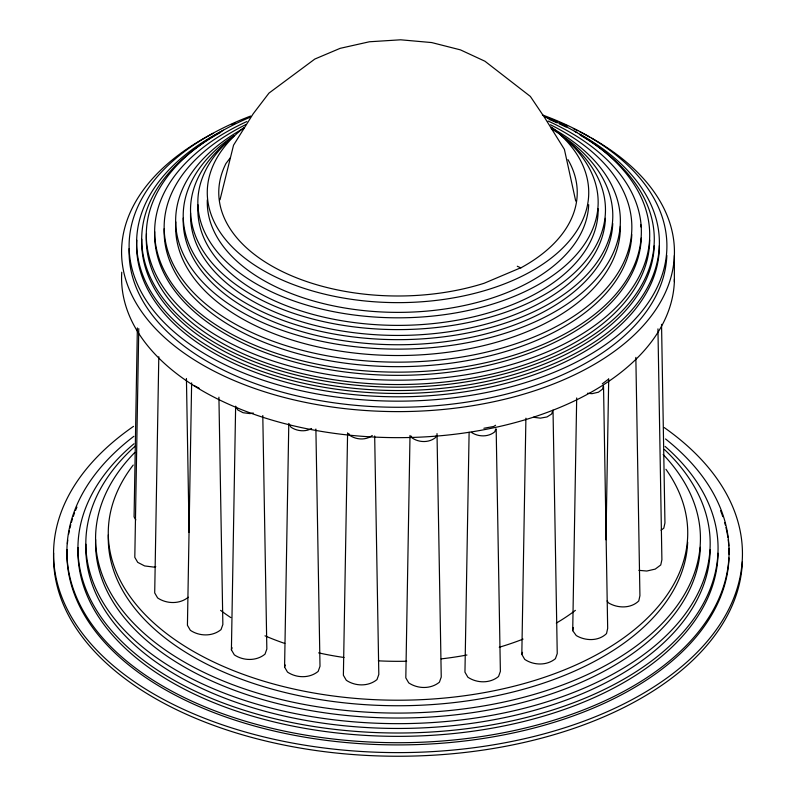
<?xml version="1.0" encoding="UTF-8"?>
<svg xmlns="http://www.w3.org/2000/svg" width="796" height="796" viewBox="0 0 796 796"><rect width="100%" height="100%" fill="white"/><g stroke="black" fill="none" stroke-linecap="round" stroke-linejoin="round"><path stroke-width="1.19" d="M137.36 327.922L134.076 516.873L135.827 519.878M138.773 328.629L134.803 557.349L137.718 562.364L144.603 565.926L153.608 567.08L155.787 566.692M158.802 356.727L154.703 592.911L157.618 597.925C166.643 604.035 179.737 604.323 188.304 597.229M191.637 382.886L187.428 625.288L190.344 630.303C199.368 636.412 212.462 636.7 221.029 629.606L222.86 624.482L218.92 397.184M262.789 415.512L266.839 649.029L265.008 654.153C256.441 661.237 243.347 660.959 234.322 654.849L231.407 649.835L235.636 406.189L237.855 410.01L243.098 412.716L249.954 413.602L253.267 413.005M315.893 429.024L320.002 666.262L318.171 671.386C309.614 678.481 296.52 678.192 287.495 672.083L284.58 667.068L288.799 423.422L291.018 427.243C296.938 431.193 305.385 432.138 311.604 428.477M347.593 432.865L343.384 675.267L346.31 680.282C355.334 686.391 368.419 686.669 376.986 679.585L378.816 674.461L374.677 435.979M410.01 435.462L405.811 677.864L408.726 682.878C417.751 688.988 430.845 689.266 439.412 682.182L441.243 677.058L437.014 433.601M469.113 432.268L464.954 672.182L467.869 677.197C476.894 683.306 489.988 683.595 498.545 676.5L500.376 671.386L496.177 429.173M533.499 417.263L540.355 418.149L546.991 416.955L551.628 414.019L553.021 410.119L557.24 653.576L555.409 658.7C546.852 665.784 533.758 665.496 524.733 659.396L521.818 654.382L525.907 418.189M603.527 386.319L607.676 628.352L606.522 633.576C598.562 641.387 585.428 641.049 576.254 635.556L572.712 630.641L576.692 397.96M605.965 539.807L608.711 378.916M603.288 386.07L602.632 389.055L598.423 392.209L592.015 393.672L587.418 393.274M572.712 630.641L573.409 627.507M220.014 199.766L233.546 145.18L253.088 113.918L268.968 93.102L314.818 59.053L340.151 48.337L369.424 41.77L400.647 39.8L431.691 42.566L460.436 49.869L484.923 61.222L530.355 96.425L544.633 117.629L564.404 149.389L575.727 201.099M231.407 649.835L232.143 647.785M284.58 667.068L285.306 665.018M436.317 435.551L435.621 437.501C429.094 442.904 419.124 442.685 412.258 438.039L411.144 436.128M495.808 428.905L494.764 431.83C488.237 437.233 478.267 437.014 471.391 432.357M521.818 654.382L522.544 652.332M230.303 157.797L225.935 163.538A179.239 103.48 0 0 0 285.784 273.207A179.239 103.48 0 0 0 484.177 283.247L520.664 267.814M602.303 383.811L608.492 379.185M661.048 530.236L663.804 528.166L664.949 522.942L661.546 324.35M372.269 435.492C365.891 440.427 356.359 439.81 349.832 435.442L348.728 433.531M495.59 425.273L493.639 426.507L483.878 428.258M638.88 570.344L646.81 571.03L655.227 569.1L660.75 564.971L661.894 559.747L657.944 328.887M517.281 266.242L520.982 267.954L521.917 267.277A179.239 103.48 0 0 0 567.956 159.638M193.876 385.463L199.119 388.179M607.089 600.93L608.502 602.9C617.676 608.383 630.81 608.721 638.78 600.92L639.924 595.697L635.845 357.384M186.423 378.468L189.1 532.484M674.361 255.536L674.361 281.575M575.389 610.363A222.363 128.385 0 0 1 556.305 623.099M523.042 639.108A222.363 128.385 0 0 1 499.241 647.247M466.924 655.008A222.363 128.385 0 0 1 441.193 658.879M406.666 661.227A222.363 128.385 0 0 1 378.329 660.829M344.041 657.496A222.363 128.385 0 0 1 318.619 652.869M284.799 643.447A222.363 128.385 0 0 1 264.988 635.825M230.83 617.606A222.363 128.385 0 0 1 220.591 610.343M674.421 279.137A276.421 159.588 0 0 1 391.97 437.611A276.421 159.588 0 0 1 121.758 272.182M591.667 138.136A276.421 159.588 0 0 1 591.219 366.15A276.421 159.588 0 0 1 196.383 361.195A276.421 159.588 0 0 1 213.079 133.39M231.726 124.524A276.421 159.588 0 0 1 235.168 123.052M546.325 117.34A276.421 159.588 0 0 1 557.13 121.519M559.488 122.494A276.421 159.588 0 0 1 567.638 126.007M573.329 128.634A276.421 159.588 0 0 1 577.787 130.793M579.986 131.887A276.421 159.588 0 0 1 589.597 136.982M666.839 255.436A268.899 155.25 0 0 1 392.08 407.234A268.899 155.25 0 0 1 129.161 248.601M620.363 226.392A222.363 128.385 0 0 1 394.139 355.504A222.363 128.385 0 0 1 175.816 221.935M551.678 127.947A222.363 128.385 0 0 1 556.424 310.828A222.363 128.385 0 0 1 239.636 310.858A222.363 128.385 0 0 1 244.263 127.987M612.741 223.467A214.791 124.007 0 0 1 393.274 344.718A214.791 124.007 0 0 1 183.259 218.005M551.359 127.042A190.732 110.117 0 0 1 526.345 273.973A190.732 110.117 0 0 1 270.63 274.481A190.732 110.117 0 0 1 243.865 127.659M559.439 133.947A200.154 115.559 0 0 1 533.3 287.416A200.154 115.559 0 0 1 266.232 289.246A200.154 115.559 0 0 1 233.805 136.176M588.682 204.691A190.732 110.117 0 0 1 393.801 312.35A190.732 110.117 0 0 1 207.318 199.836M598.144 208.771A200.154 115.559 0 0 1 394.637 325.365A200.154 115.559 0 0 1 198.035 204.89M565.827 139.409A207.467 119.778 0 0 1 538.723 297.843A207.467 119.778 0 0 1 263.008 300.788A207.467 119.778 0 0 1 225.785 143.031M605.418 218.283A207.467 119.778 0 0 1 393.433 335.405A207.467 119.778 0 0 1 190.582 213.01M551.2 128.733A214.791 124.007 0 0 1 553.14 301.415A214.791 124.007 0 0 1 254.242 307.783A214.791 124.007 0 0 1 234.114 135.489M550.464 124.773A233.845 135.012 0 0 1 567.379 320.231A233.845 135.012 0 0 1 228.412 320.101A233.845 135.012 0 0 1 245.765 124.654M631.795 234.621A233.845 135.012 0 0 1 392.856 366.628A233.845 135.012 0 0 1 164.205 228.681M548.076 121.052A243.347 140.494 0 0 1 577.19 326.708A243.347 140.494 0 0 1 219.796 327.325A243.347 140.494 0 0 1 246.79 121.569M641.287 237.944A243.347 140.494 0 0 1 392.647 375.314A243.347 140.494 0 0 1 154.713 231.755M640.69 224.492A243.347 140.494 0 0 1 640.969 226.95M545.29 117.002A251.715 145.33 0 0 1 585.498 331.803A251.715 145.33 0 0 1 211.278 332.31A251.715 145.33 0 0 1 249.775 117.4M649.705 239.984A251.715 145.33 0 0 1 392.527 384.508A251.715 145.33 0 0 1 146.474 233.666M580.214 135.161A256.302 147.976 0 0 1 577.229 344.986A256.302 147.976 0 0 1 213.806 342.111A256.302 147.976 0 0 1 220.8 132.305M654.232 245.815A256.302 147.976 0 0 1 392.358 390.498A256.302 147.976 0 0 1 141.768 239.307M579.856 134.176A261.377 150.902 0 0 1 581.458 350.051A261.377 150.902 0 0 1 207.617 345.952A261.377 150.902 0 0 1 223.387 130.265M549.071 119.42A261.377 150.902 0 0 1 557.13 122.853M559.399 123.868A261.377 150.902 0 0 1 566.075 126.992M574.672 131.35A261.377 150.902 0 0 1 576.772 132.474M659.377 245.666A261.377 150.902 0 0 1 393.274 396.786A261.377 150.902 0 0 1 136.812 240.213M542.384 114.932A268.899 155.25 0 0 1 602.244 346.887A268.899 155.25 0 0 1 196.055 348.419A268.899 155.25 0 0 1 250.67 116.037M742.36 561.767A344.439 198.861 0 0 1 390.418 756.2A344.439 198.861 0 0 1 53.64 553.011M665.924 469.282A289.724 167.269 0 0 1 394.02 700.201A289.724 167.269 0 0 1 133.211 465.053M687.654 542.156A289.724 167.269 0 0 1 391.622 705.704A289.724 167.269 0 0 1 108.346 534.793M663.177 454.526A302.43 174.603 0 0 1 395.91 713.077A302.43 174.603 0 0 1 134.862 452.417M700.351 547.27A302.43 174.603 0 0 1 391.343 717.982A302.43 174.603 0 0 1 95.649 539.579M664.391 449.461A312.171 180.234 0 0 1 598.831 681.406A312.171 180.234 0 0 1 191.806 678.739A312.171 180.234 0 0 1 135.36 445.999M710.161 549.797A312.171 180.234 0 0 1 393.204 728.43A312.171 180.234 0 0 1 85.908 544.255M665.108 446.417A320.052 184.781 0 0 1 607.189 688.072A320.052 184.781 0 0 1 184.662 685.973A320.052 184.781 0 0 1 133.977 443.78M718.042 553.24A320.052 184.781 0 0 1 393.025 736.33A320.052 184.781 0 0 1 78.018 547.499M665.526 438.954A331.086 191.149 0 0 1 618.253 694.281A331.086 191.149 0 0 1 173.508 692.062A331.086 191.149 0 0 1 133.877 436.298M729.007 557.956A331.086 191.149 0 0 1 390.707 744.857A331.086 191.149 0 0 1 66.993 549.538M67.381 543.638A331.086 191.149 0 0 1 67.759 540.076M68.665 534.136A331.086 191.149 0 0 1 69.361 530.564M69.889 528.196A331.086 191.149 0 0 1 70.774 524.634M71.431 522.266A331.086 191.149 0 0 1 72.516 518.733M73.302 516.375A331.086 191.149 0 0 1 74.575 512.873M75.481 510.544A331.086 191.149 0 0 1 76.933 507.072M720.579 510.704A331.086 191.149 0 0 1 722.788 516.644M724.678 522.654A331.086 191.149 0 0 1 725.335 525.071M725.952 527.499A331.086 191.149 0 0 1 727.852 537.25M728.191 539.698A331.086 191.149 0 0 1 728.798 545.807M728.947 548.255A331.086 191.149 0 0 1 729.086 554.334M664.202 427.551A344.439 198.861 0 0 1 632.82 699.236A344.439 198.861 0 0 1 161.21 698.172A344.439 198.861 0 0 1 133.519 426.358"/></g></svg>
